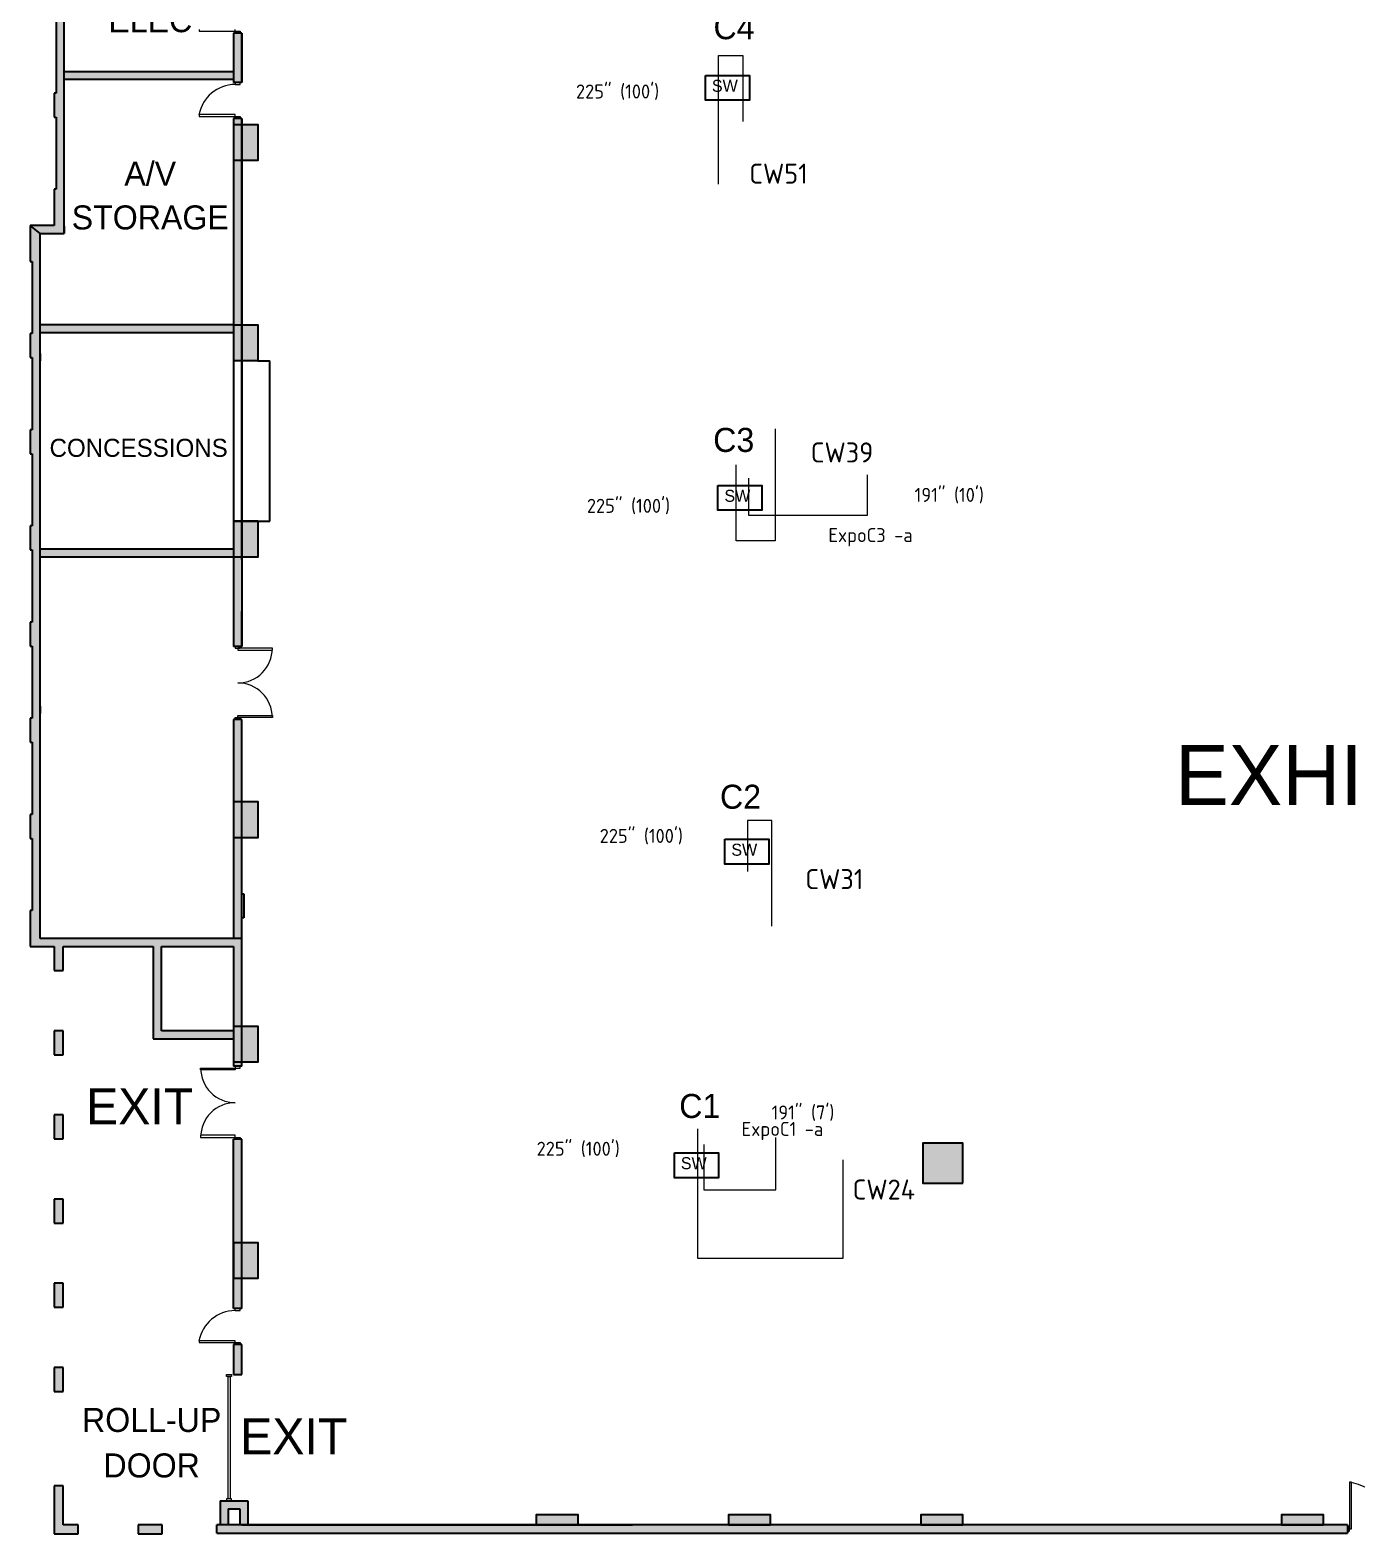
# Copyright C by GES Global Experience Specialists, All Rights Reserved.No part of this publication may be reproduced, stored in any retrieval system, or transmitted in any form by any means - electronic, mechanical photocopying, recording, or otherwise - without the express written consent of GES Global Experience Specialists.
# Model space of a CAD drawing. Header units: inches. Extents: x 812 to 4509, y -5858 to -1986.
# Drawn here: x 812 to 2137, y -5858 to -4357 of the extents above; entities that cross this region are included whole.
import ezdxf
from ezdxf.enums import TextEntityAlignment as Align

# ---------------------------------------------------------------- set-up
doc = ezdxf.new("R2010")
doc.units = ezdxf.units.IN
doc.header["$LTSCALE"] = 100
doc.header["$MEASUREMENT"] = 0
doc.linetypes.add('DASHEDTINY', pattern=[2.8575, 1.905, -0.9525])
doc.layers.add('AP_Name', color=176, linetype='CONTINUOUS', lineweight=0, true_color=0x000080)
doc.layers.add('WIRE RUN', color=200, linetype='DASHEDTINY', lineweight=13, true_color=0xaa00ff)
doc.layers.add('bldg_clmn', color=9, linetype='CONTINUOUS')
for name, color, linetype, lineweight in [('bldg_doors', 7, 'CONTINUOUS', 18), ('bldg_text', 94, 'CONTINUOUS', 25), ('bldg_text1', 94, 'CONTINUOUS', 25), ('bldg_wallint', 7, 'CONTINUOUS', 25), ('bldg_wallintsol', 7, 'CONTINUOUS', 25), ('data_location', 110, 'CONTINUOUS', 25), ('LENGTH', 4, 'CONTINUOUS', 18), ('Switch_Location', 40, 'CONTINUOUS', 25)]:
    doc.layers.add(name, color=color, linetype=linetype, lineweight=lineweight)
doc.styles.add('bldgtx30', font='bldgtx30')
doc.styles.add('bldgtx36', font='bldgtx36')
doc.styles.add('bldgtx48', font='bldgtx48')
doc.styles.add('iso3098', font='iso3098')
doc.styles.add('showtx24', font='showtx24')

msp = doc.modelspace()

# ---------------------------------------------------------------- hatches: boundary and pattern name
at = {"layer": 'bldg_clmn'}
for points in [[(1015.5, -4451), (1039.5, -4451), (1039.5, -4487), (1015.5, -4487)], [(1015.5, -4651), (1039.5, -4651), (1039.5, -4687), (1015.5, -4687)], [(1015.5, -4847), (1039.5, -4847), (1039.5, -4883), (1015.5, -4883)], [(1015.5, -5127), (1039.5, -5127), (1039.5, -5163), (1015.5, -5163)], [(1015.5, -5351), (1039.5, -5351), (1039.5, -5387), (1015.5, -5387)], [(1743.5, -5508), (1743.5, -5468), (1703.5, -5468), (1703.5, -5508)], [(1015.5, -5567), (1039.5, -5567), (1039.5, -5603), (1015.5, -5603)], [(1317.5, -5849), (1359.5, -5849), (1359.5, -5839), (1317.5, -5839)], [(1509.5, -5849), (1551.5, -5849), (1551.5, -5839), (1509.5, -5839)], [(1701.5, -5849), (1743.5, -5849), (1743.5, -5839), (1701.5, -5839)], [(2061.5, -5849), (2103.5, -5849), (2103.5, -5839), (2061.5, -5839)]]:
    msp.add_hatch(color=256, dxfattribs=at).paths.add_polyline_path(points, flags=0)
at = {"layer": 'bldg_wallintsol'}
for points in [[(1023.5, -3975), (1023.5, -3971), (1015.3, -3971), (1015.3, -4041.7), (846.3, -4041.7), (846.3, -3831.7), (836.2, -3831.7), (836.2, -3867.7), (838.2, -3867.7), (838.2, -3939.7), (836.2, -3939.7), (836.2, -3963.7), (838.2, -3963.7), (838.2, -4035.7), (836.2, -4035.7), (836.2, -4059.7), (838.2, -4059.7), (838.2, -4131.7), (836.2, -4131.7), (836.2, -4155.7), (838.2, -4155.7), (838.2, -4227.7), (836.2, -4227.7), (836.2, -4251.7), (838.2, -4251.7), (838.2, -4323.7), (836.2, -4323.7), (836.2, -4347.7), (838.2, -4347.7), (838.2, -4419.7), (836.2, -4419.7), (836.2, -4443.7), (838.2, -4443.7), (838.2, -4515.7), (836.2, -4515.7), (836.2, -4551.7), (812.2, -4551.7), (822.3, -4559.9), (846.3, -4559.9), (846.3, -4552.6), (846.3, -4049), (1015.3, -4049), (1015.3, -4187.9), (1023.5, -4187.9)], [(1023.5, -4360), (1015.3, -4360), (1015.3, -4409), (1023.5, -4409)], [(1015.3, -4398.4), (846.3, -4398.4), (846.3, -4405.7), (1015.3, -4405.7)], [(1023.5, -4445), (1015.3, -4445), (1015.3, -4687), (1023.5, -4687)], [(1015.3, -4651), (822.3, -4651), (822.3, -4659), (1015.3, -4659)], [(1023.5, -4847), (1015.3, -4847), (1015.3, -4972), (1023.5, -4972)], [(1015.3, -4875), (822.3, -4875), (822.3, -4883), (1015.3, -4883)], [(1023.5, -5045), (1015.3, -5045), (1015.3, -5263.6), (1023.5, -5263.6)], [(845.2, -5810), (836.2, -5810), (836.2, -5858), (860.2, -5858), (860.2, -5849), (845.2, -5849)], [(1029.5, -5825), (1002.1, -5825), (1002.1, -5849), (1010.1, -5849), (1010.1, -5833), (1021.5, -5833), (1021.5, -5849), (1029.5, -5849)], [(944.2, -5849), (920.2, -5849), (920.2, -5858), (944.2, -5858)], [(2127.5, -5849), (998.7, -5849), (998.7, -5857.1), (2127.5, -5857.1)]]:
    msp.add_hatch(color=256, dxfattribs=at).paths.add_polyline_path(points, flags=0)
h = msp.add_hatch(color=256, dxfattribs=at)
h.paths.add_polyline_path([(822.3, -4559.9), (812.2, -4551.7), (812.2, -4587.7), (814.2, -4587.7), (814.2, -4659.7), (812.2, -4659.7), (812.2, -4683.7), (814.2, -4683.7), (814.2, -4755.7), (812.2, -4755.7), (812.2, -4779.7), (814.2, -4779.7), (814.2, -4851.7), (812.2, -4851.7), (812.2, -4875.7), (814.2, -4875.7), (814.2, -4947.7), (812.2, -4947.7), (812.2, -4971.7), (814.2, -4971.7), (814.2, -5043.7), (812.2, -5043.7), (812.2, -5067.7), (814.2, -5067.7), (814.2, -5139.7), (812.2, -5139.7), (812.2, -5163.7), (814.2, -5163.7), (814.2, -5235.7), (812.2, -5235.7), (812.2, -5271.7), (836.2, -5271.7), (836.2, -5295.7), (845.2, -5295.7), (845.2, -5271.7), (935.2, -5271.7), (935.2, -5363.9), (1015.3, -5363.9), (1015.3, -5391), (1023.5, -5391), (1023.5, -5263.6), (943.3, -5263.6), (836.2, -5263.6), (822.3, -5263.6)], flags=0)
h.paths.add_polyline_path([(943.3, -5271.7), (1015.3, -5271.7), (1015.3, -5355.7), (943.3, -5355.7)], flags=0)
h = msp.add_hatch(color=256, dxfattribs=at)
h.paths.add_polyline_path([(845.2, -5439.7), (836.2, -5439.7), (836.2, -5463.7), (845.2, -5463.7)], flags=0)
h.paths.add_polyline_path([(845.2, -5355.7), (836.2, -5355.7), (836.2, -5379.7), (845.2, -5379.7)], flags=0)
h = msp.add_hatch(color=256, dxfattribs=at)
h.paths.add_polyline_path([(1023.5, -5669), (1015.3, -5669), (1015.3, -5699), (1023.5, -5699)], flags=0)
h.paths.add_polyline_path([(1023.5, -5464), (1015.3, -5464), (1015.3, -5633), (1023.5, -5633)], flags=0)
h = msp.add_hatch(color=256, dxfattribs=at)
h.paths.add_polyline_path([(845.2, -5607.7), (836.2, -5607.7), (836.2, -5631.7), (845.2, -5631.7)], flags=0)
h.paths.add_polyline_path([(845.2, -5691.7), (836.2, -5691.7), (836.2, -5715.7), (845.2, -5715.7)], flags=0)
h.paths.add_polyline_path([(845.2, -5523.7), (836.2, -5523.7), (836.2, -5547.7), (845.2, -5547.7)], flags=0)

# ---------------------------------------------------------------- linework, layer by layer
at = {"layer": 'bldg_clmn'}
for points in [[(1015.5, -4451), (1039.5, -4451), (1039.5, -4487), (1015.5, -4487)], [(1015.5, -4651), (1039.5, -4651), (1039.5, -4687), (1015.5, -4687)], [(1015.5, -4847), (1039.5, -4847), (1039.5, -4883), (1015.5, -4883)], [(1015.5, -5127), (1039.5, -5127), (1039.5, -5163), (1015.5, -5163)], [(1015.5, -5351), (1039.5, -5351), (1039.5, -5387), (1015.5, -5387)], [(1743.5, -5508), (1743.5, -5468), (1703.5, -5468), (1703.5, -5508)], [(1015.5, -5567), (1039.5, -5567), (1039.5, -5603), (1015.5, -5603)], [(1317.5, -5849), (1359.5, -5849), (1359.5, -5839), (1317.5, -5839)], [(1509.5, -5849), (1551.5, -5849), (1551.5, -5839), (1509.5, -5839)], [(1701.5, -5849), (1743.5, -5849), (1743.5, -5839), (1701.5, -5839)], [(2061.5, -5849), (2103.5, -5849), (2103.5, -5839), (2061.5, -5839)]]:
    msp.add_lwpolyline(points, close=True, dxfattribs=at)
at = {"layer": 'bldg_doors'}
for p, q in [((980.9, -4356.2), (980.9, -4358)), ((980.9, -4358), (1016.9, -4358)), ((1016.9, -4358), (1016.9, -4356.2)), ((1016.9, -4360), (1016.9, -4358)), ((1016.9, -4358), (1021.9, -4358)), ((1021.9, -4360), (1016.9, -4360)), ((1021.9, -4358), (1021.9, -4360)), ((1021.9, -4409), (1016.9, -4409)), ((1021.9, -4409), (1016.9, -4409)), ((1016.9, -4409), (1016.9, -4411)), ((1021.9, -4409), (1016.9, -4409)), ((1016.9, -4411), (1021.9, -4411)), ((1021.9, -4411), (1021.9, -4409)), ((1016.9, -4441.2), (980.9, -4441.2)), ((980.9, -4441.2), (980.9, -4443)), ((980.9, -4443), (1016.9, -4443)), ((1016.9, -4443), (1016.9, -4441.2)), ((1016.9, -4445), (1016.9, -4443)), ((1016.9, -4443), (1021.9, -4443)), ((1021.9, -4443), (1021.9, -4445)), ((1021.9, -4445), (1016.9, -4445)), ((1021.9, -4972), (1017.1, -4972)), ((1017.1, -4972), (1017.1, -4973.9)), ((1017.1, -4973.9), (1021.9, -4973.9)), ((1019.5, -4973.9), (1019.5, -4975.8)), ((1054.1, -4973.9), (1019.5, -4973.9)), ((1019.5, -4975.8), (1054.1, -4975.8)), ((1021.9, -4973.9), (1021.9, -4972)), ((1054.1, -4975.8), (1054.1, -4973.9)), ((1017.1, -5045), (1017.1, -5043.1)), ((1017.1, -5043.1), (1021.9, -5043.1)), ((1019.5, -5043.1), (1019.5, -5041.1)), ((1019.5, -5041.1), (1054.1, -5041.1)), ((1054.1, -5043.1), (1019.5, -5043.1)), ((1021.9, -5043.1), (1021.9, -5045)), ((1054.1, -5041.1), (1054.1, -5043.1)), ((1021.9, -5045), (1017.1, -5045)), ((982.5, -5394.8), (982.5, -5392.9)), ((982.5, -5392.9), (1017.1, -5392.9)), ((1017.1, -5394.8), (982.5, -5394.8)), ((1021.9, -5391), (1017.1, -5391)), ((1017.1, -5391), (1017.1, -5392.9)), ((1017.1, -5392.9), (1017.1, -5394.8)), ((1017.1, -5392.9), (1021.9, -5392.9)), ((1021.9, -5392.9), (1021.9, -5391)), ((1017.1, -5460.1), (982.5, -5460.1)), ((982.5, -5460.1), (982.5, -5462.1)), ((982.5, -5462.1), (1017.1, -5462.1)), ((1017.1, -5462.1), (1017.1, -5460.1)), ((1017.1, -5464), (1017.1, -5462.1)), ((1017.1, -5462.1), (1021.9, -5462.1)), ((1021.9, -5464), (1017.1, -5464)), ((1021.9, -5462.1), (1021.9, -5464)), ((1021.9, -5633), (1016.9, -5633)), ((1021.9, -5633), (1016.9, -5633)), ((1016.9, -5635), (1016.9, -5633)), ((1021.9, -5633), (1016.9, -5633)), ((1016.9, -5635), (1021.9, -5635)), ((1021.9, -5635), (1021.9, -5633)), ((1016.9, -5665.2), (980.9, -5665.2)), ((980.9, -5665.2), (980.9, -5667)), ((980.9, -5667), (1016.9, -5667)), ((1016.9, -5667), (1016.9, -5665.2)), ((1016.9, -5669), (1016.9, -5667)), ((1016.9, -5667), (1021.9, -5667)), ((1021.9, -5669), (1016.9, -5669)), ((1021.9, -5667), (1021.9, -5669)), ((1008.4, -5701), (1008.4, -5699)), ((1008.4, -5699), (1013.4, -5699)), ((1013.4, -5701), (1008.4, -5701)), ((1009.9, -5823), (1009.9, -5701)), ((1009.9, -5701), (1011.9, -5701)), ((1011.9, -5701), (1011.9, -5823)), ((1013.4, -5699), (1013.4, -5701)), ((2131.3, -5806.4), (2129.4, -5806.4)), ((2129.4, -5806.4), (2129.4, -5853)), ((2131.3, -5853), (2131.3, -5806.4)), ((1008.4, -5823), (1008.4, -5825)), ((1013.4, -5823), (1008.4, -5823)), ((1011.9, -5823), (1009.9, -5823)), ((1013.4, -5825), (1013.4, -5823)), ((1008.4, -5825), (1013.4, -5825)), ((2129.4, -5850.6), (2127.5, -5850.6)), ((2127.5, -5850.6), (2127.5, -5855.4)), ((2129.4, -5855.4), (2129.4, -5850.6)), ((2129.4, -5853), (2131.3, -5853)), ((2127.5, -5855.4), (2129.4, -5855.4))]:
    msp.add_line(p, q, dxfattribs=at)
for centre, radius, start, end in [((1017.3, -4448.1), 37.1, 90.6898, 169.3894), ((1019.5, -4973.9), 34.6, 270, 0), ((1019.5, -5043.1), 34.6, 0, 90), ((1017.1, -5392.9), 34.6, 180, -90), ((1017.1, -5462.1), 34.6, 90, 180), ((1017.3, -5672.1), 37.1, 90.6898, 169.3894), ((2118.6, -5868.4), 62.9, 14.1889, 80.0984)]:
    msp.add_arc(centre, radius, start, end, dxfattribs=at)
at = {"layer": 'bldg_wallint'}
for p, q in [((846.3, -4559.9), (846.3, -4049)), ((838.2, -4347.7), (838.2, -4419.7)), ((1023.5, -4360), (1015.3, -4360)), ((1015.3, -4360), (1015.3, -4409)), ((1023.5, -4360), (1023.5, -4409)), ((1023.5, -4409), (1023.5, -4360)), ((1016.2, -4398.4), (846.3, -4398.4)), ((846.3, -4405.7), (1015.3, -4405.7)), ((1023.5, -4409), (1015.3, -4409)), ((836.2, -4419.7), (836.2, -4443.7)), ((838.2, -4419.7), (836.2, -4419.7)), ((836.2, -4443.7), (838.2, -4443.7)), ((838.2, -4443.7), (838.2, -4515.7)), ((1023.5, -4445), (1015.3, -4445)), ((1015.3, -4445), (1015.3, -4972)), ((1023.5, -4552.6), (1023.5, -4445)), ((1023.5, -4445), (1023.5, -4972)), ((836.2, -4515.7), (836.2, -4551.7)), ((838.2, -4515.7), (836.2, -4515.7)), ((836.2, -4551.7), (812.2, -4551.7)), ((812.2, -4551.7), (812.2, -4587.7)), ((822.3, -5263.6), (822.3, -4559.9)), ((822.3, -4559.9), (846.3, -4559.9)), ((846.3, -4552.6), (846.3, -4559.9)), ((1023.5, -4687), (1023.5, -4552.6)), ((812.2, -4587.7), (814.2, -4587.7)), ((814.2, -4587.7), (814.2, -4659.7)), ((1015.5, -4651), (822.3, -4651)), ((812.2, -4659.7), (812.2, -4683.7)), ((814.2, -4659.7), (812.2, -4659.7)), ((1015.5, -4659), (822.3, -4659)), ((812.2, -4683.7), (814.2, -4683.7)), ((814.2, -4683.7), (814.2, -4755.7)), ((822.3, -4679.7), (822.3, -4687)), ((1023.5, -4885.3), (1023.5, -4687)), ((1039.5, -4687), (1051.5, -4687)), ((1051.5, -4847), (1051.5, -4687)), ((812.2, -4755.7), (812.2, -4779.7)), ((814.2, -4755.7), (812.2, -4755.7)), ((812.2, -4779.7), (814.2, -4779.7)), ((814.2, -4779.7), (814.2, -4851.7)), ((1039.5, -4847), (1051.5, -4847)), ((812.2, -4851.7), (812.2, -4875.7)), ((814.2, -4851.7), (812.2, -4851.7)), ((812.2, -4875.7), (814.2, -4875.7)), ((814.2, -4875.7), (814.2, -4947.7)), ((1015.5, -4875), (822.3, -4875)), ((1015.5, -4883), (822.3, -4883)), ((1023.5, -4972), (1023.5, -4937)), ((812.2, -4947.7), (812.2, -4971.7)), ((814.2, -4947.7), (812.2, -4947.7)), ((812.2, -4971.7), (814.2, -4971.7)), ((814.2, -4971.7), (814.2, -5043.7)), ((1023.5, -4972), (1015.3, -4972)), ((812.2, -5043.7), (812.2, -5067.7)), ((814.2, -5043.7), (812.2, -5043.7)), ((822.3, -5031.7), (822.3, -5039)), ((1023.5, -5045), (1015.3, -5045)), ((1015.3, -5045), (1015.3, -5263.6)), ((1023.5, -5263.6), (1023.5, -5045)), ((812.2, -5067.7), (814.2, -5067.7)), ((814.2, -5067.7), (814.2, -5139.7)), ((812.2, -5139.7), (812.2, -5163.7)), ((814.2, -5139.7), (812.2, -5139.7)), ((812.2, -5163.7), (814.2, -5163.7)), ((814.2, -5163.7), (814.2, -5235.7)), ((1023.5, -5219), (1025.5, -5219)), ((1025.5, -5219), (1025.5, -5243)), ((812.2, -5235.7), (812.2, -5271.7)), ((814.2, -5235.7), (812.2, -5235.7)), ((1025.5, -5243), (1023.5, -5243)), ((836.2, -5263.6), (822.3, -5263.6)), ((943.3, -5263.6), (836.2, -5263.6)), ((1023.5, -5263.6), (943.3, -5263.6)), ((1023.5, -5391), (1023.5, -5263.6)), ((812.2, -5271.7), (836.2, -5271.7)), ((836.2, -5271.7), (836.2, -5295.7)), ((845.2, -5295.7), (845.2, -5271.7)), ((845.2, -5271.7), (935.2, -5271.7)), ((935.2, -5271.7), (935.2, -5363.9)), ((943.3, -5271.7), (1015.3, -5271.7)), ((943.3, -5355.7), (943.3, -5271.7)), ((1015.3, -5271.7), (1015.3, -5355.7)), ((836.2, -5295.7), (845.2, -5295.7)), ((836.2, -5355.7), (836.2, -5379.7)), ((845.2, -5355.7), (836.2, -5355.7)), ((845.2, -5379.7), (845.2, -5355.7)), ((1015.3, -5355.7), (943.3, -5355.7)), ((935.2, -5363.9), (1015.3, -5363.9)), ((1015.3, -5363.9), (1015.3, -5391)), ((836.2, -5379.7), (845.2, -5379.7)), ((1023.5, -5391), (1015.3, -5391)), ((836.2, -5439.7), (836.2, -5463.7)), ((845.2, -5439.7), (836.2, -5439.7)), ((845.2, -5463.7), (845.2, -5439.7)), ((836.2, -5463.7), (845.2, -5463.7)), ((1015.3, -5633), (1015.3, -5464)), ((1023.5, -5464), (1015.3, -5464)), ((1023.5, -5633), (1023.5, -5464)), ((836.2, -5523.7), (836.2, -5547.7)), ((845.2, -5523.7), (836.2, -5523.7)), ((845.2, -5547.7), (845.2, -5523.7)), ((836.2, -5547.7), (845.2, -5547.7)), ((836.2, -5607.7), (836.2, -5631.7)), ((845.2, -5607.7), (836.2, -5607.7)), ((845.2, -5631.7), (845.2, -5607.7)), ((836.2, -5631.7), (845.2, -5631.7)), ((1023.5, -5633), (1015.3, -5633)), ((1015.3, -5669), (1015.3, -5699)), ((1023.5, -5669), (1015.3, -5669)), ((1023.5, -5699), (1023.5, -5669)), ((836.2, -5691.7), (836.2, -5715.7)), ((845.2, -5691.7), (836.2, -5691.7)), ((845.2, -5715.7), (845.2, -5691.7)), ((1015.3, -5699), (1023.5, -5699)), ((836.2, -5715.7), (845.2, -5715.7)), ((836.2, -5810), (836.2, -5858)), ((845.2, -5810), (836.2, -5810)), ((845.2, -5849), (845.2, -5810)), ((1002.1, -5825), (1029.5, -5825)), ((1002.1, -5825), (1002.1, -5849)), ((1010.1, -5833), (1021.5, -5833)), ((1010.1, -5833), (1010.1, -5849)), ((1021.5, -5833), (1021.5, -5849)), ((1029.5, -5825), (1029.5, -5849)), ((860.2, -5849), (845.2, -5849)), ((860.2, -5858), (860.2, -5849)), ((920.2, -5849), (920.2, -5858)), ((944.2, -5849), (920.2, -5849)), ((944.2, -5858), (944.2, -5849)), ((998.7, -5857.1), (998.7, -5849)), ((2127.5, -5849), (998.7, -5849)), ((1023.5, -5849), (1413.5, -5849)), ((2127.5, -5849), (2127.5, -5857.1)), ((2127.5, -5849), (2127.5, -5857.1)), ((836.2, -5858), (860.2, -5858)), ((920.2, -5858), (944.2, -5858)), ((998.7, -5857.1), (2127.5, -5857.1))]:
    msp.add_line(p, q, dxfattribs=at)
at = {"layer": 'bldg_wallintsol'}
for p, q in [((822.3, -4559.9), (812.2, -4551.7)), ((1039.5, -4687), (1015.3, -4687)), ((1039.5, -4847), (1015.3, -4847))]:
    msp.add_line(p, q, dxfattribs=at)
at = {"layer": 'Switch_Location'}
for points in [[(1486.5, -4402), (1530.4, -4402), (1530.4, -4426.9), (1486.5, -4426.9)], [(1499, -4811.3), (1542.9, -4811.3), (1542.9, -4836.1), (1499, -4836.1)], [(1505.9, -5164.6), (1549.8, -5164.6), (1549.8, -5189.4), (1505.9, -5189.4)], [(1455.6, -5477.6), (1499.4, -5477.6), (1499.4, -5502.4), (1455.6, -5502.4)]]:
    msp.add_lwpolyline(points, close=True, dxfattribs=at)
at = {"layer": 'WIRE RUN', "color": 40, "true_color": 0xffaa00}
for p, q in [((1499.6, -4510.7), (1499.6, -4382.1)), ((1499.6, -4382.1), (1523.9, -4382.1)), ((1523.9, -4382.1), (1523.9, -4447.9)), ((1556.2, -4755), (1556.2, -4866.6)), ((1517.2, -4866.6), (1517.2, -4790.7)), ((1556.2, -4866.6), (1517.2, -4866.6)), ((1552.9, -5145.8), (1528.4, -5145.8)), ((1528.4, -5145.8), (1528.4, -5196.8)), ((1552.9, -5251.3), (1552.9, -5145.8)), ((1479, -5583), (1479, -5453.6)), ((1623.6, -5484.7), (1623.6, -5583)), ((1623.6, -5583), (1479, -5583))]:
    msp.add_line(p, q, dxfattribs=at)
at = {"layer": 'WIRE RUN'}
for p, q in [((1648, -4800.9), (1648, -4841.4)), ((1529.7, -4841.4), (1529.7, -4804)), ((1648, -4841.4), (1529.7, -4841.4)), ((1556.7, -5514.5), (1556.7, -5462.1)), ((1484.9, -5469.2), (1484.9, -5514.5)), ((1484.9, -5514.5), (1556.7, -5514.5))]:
    msp.add_line(p, q, dxfattribs=at)

# ---------------------------------------------------------------- texts
at = {"layer": 'AP_Name', "style": 'iso3098'}
for s, p in [('ExpoC3 -a', (1609.2, -4867.9)), ('ExpoC1 -a', (1522.6, -5460.7))]:
    msp.add_text(s, height=14, dxfattribs=at).set_placement(p)
at = {"layer": 'bldg_text'}
for s, height, style, p in [('ELEC', 24, 'bldgtx30', (932.2, -4358.9)), ('A/V', 24, 'bldgtx30', (932.2, -4512)), ('STORAGE', 24, 'bldgtx30', (932.2, -4555.8)), ('CONCESSIONS', 18, 'bldgtx30', (920.6, -4782.8)), ('EXIT', 36, 'bldgtx36', (921.6, -5449.1)), ('ROLL-UP', 24, 'bldgtx30', (933.6, -5756.2)), ('EXIT', 36, 'bldgtx36', (1075.4, -5778.5)), ('DOOR', 24, 'bldgtx30', (933.6, -5801.6))]:
    msp.add_text(s, height=height, dxfattribs=dict(at, style=style)).set_placement(p, align=Align.CENTER)
at = {"layer": 'bldg_text1', "style": 'bldgtx36'}
msp.add_text('EXHIBIT HALL B', height=60, dxfattribs=at).set_placement((2260.8, -5130.5), align=Align.CENTER)
at = {"layer": 'data_location', "style": 'iso3098'}
for s, p in [('CW51', (1530.2, -4510.1)), ('CW39', (1591.6, -4788.4)), ('CW31', (1586.2, -5214.3)), ('CW24', (1633.4, -5524.2))]:
    msp.add_text(s, height=20, dxfattribs=at).set_placement(p)
at = {"layer": 'LENGTH', "color": 4, "style": 'iso3098'}
for s, p in [('225" (100\')', (1357.2, -4425.1)), ('191" (10\')', (1695.3, -4827.8)), ('225" (100\')', (1368.1, -4838.7)), ('225" (100\')', (1380.9, -5168.2)), ('191" (7\')', (1552.5, -5444.3)), ('225" (100\')', (1317.9, -5480.5))]:
    msp.add_text(s, height=14, dxfattribs=at).set_placement(p)
at = {"layer": 'Switch_Location'}
for s, height, style, p in [('C4', 24, 'showtx24', (1494.5, -4365.9)), ('SW', 12, 'bldgtx48', (1492.9, -4418.4)), ('C3', 24, 'showtx24', (1494.2, -4777.9)), ('SW', 12, 'bldgtx48', (1505.4, -4827.7)), ('C2', 24, 'showtx24', (1501, -5134.1)), ('SW', 12, 'bldgtx48', (1512.3, -5181)), ('C1', 24, 'showtx24', (1460.3, -5442.8)), ('SW', 12, 'bldgtx48', (1461.9, -5493.9))]:
    msp.add_text(s, height=height, dxfattribs=dict(at, style=style)).set_placement(p)

doc.saveas('drawing.dxf')
